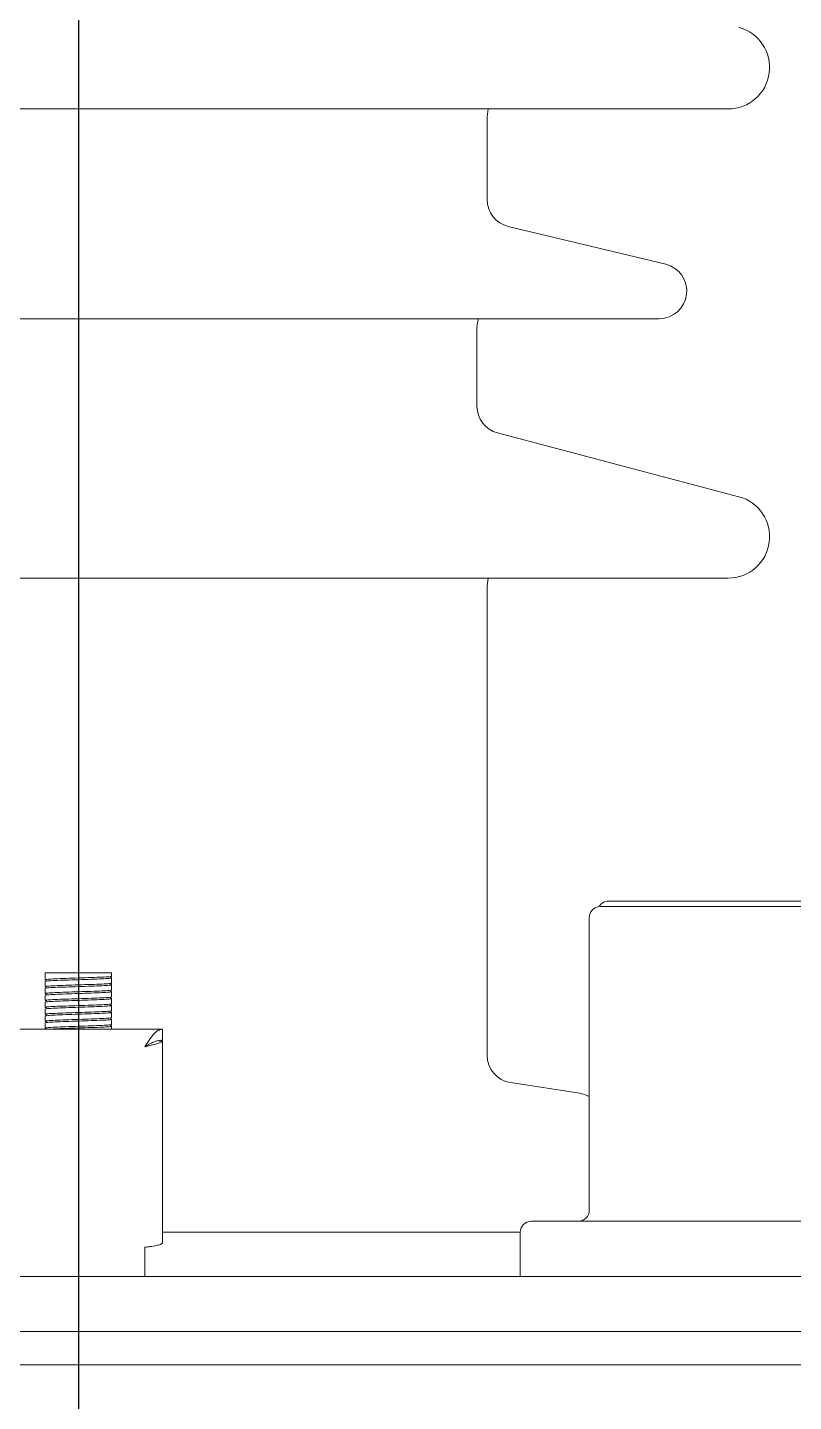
# Model space of a CAD drawing. Header units: millimetres. Extents: x 30710 to 48779, y -19256 to -8564.
# Drawn here: x 32861 to 32999.7, y -13517.6 to -13268.7 of the extents above; entities that cross this region are included whole.
import ezdxf

# ---------------------------------------------------------------- set-up
doc = ezdxf.new("R2010")
doc.units = ezdxf.units.MM
doc.header["$LTSCALE"] = 10
doc.layers.get('Defpoints').update_dxf_attribs({"lineweight": 25})
doc.layers.add('粗实线', color=4, linetype='Continuous', lineweight=18)

msp = doc.modelspace()

# ---------------------------------------------------------------- linework, layer by layer
at = {"layer": 'Defpoints'}
msp.add_line((32870.22, -8564.163), (32870.22, -19256.163), dxfattribs=at)
at = {"layer": '粗实线'}
for p, q in [((32752.552, -13283.44), (32987.887, -13283.44)), ((32944.229, -13299.872), (32944.229, -13284.872)), ((32976.555, -13311.578), (32948.061, -13304.733)), ((32765.052, -13321.44), (32975.387, -13321.44)), ((32942.387, -13337.301), (32942.387, -13323.097)), ((32989.804, -13353.689), (32946.109, -13342.135)), ((32752.552, -13368.44), (32987.887, -13368.44)), ((32944.22, -13454.881), (32944.229, -13369.871)), ((32964.72, -13427.94), (33025.72, -13427.94)), ((32966.22, -13426.94), (33024.22, -13426.94)), ((32962.72, -13429.94), (32962.72, -13482.94)), ((32864.22, -13439.94), (32864.22, -13440.249)), ((32864.22, -13439.94), (32876.22, -13439.94)), ((32864.22, -13440.249), (32864.22, -13441.19)), ((32876.22, -13440.565), (32876.22, -13439.94)), ((32876.22, -13441.815), (32876.22, -13440.874)), ((32864.22, -13441.499), (32864.22, -13442.44)), ((32864.22, -13442.749), (32864.22, -13443.69)), ((32876.22, -13443.065), (32876.22, -13442.124)), ((32876.22, -13444.315), (32876.22, -13443.374)), ((32864.22, -13443.999), (32864.22, -13444.94)), ((32864.22, -13445.249), (32864.22, -13446.19)), ((32876.22, -13445.565), (32876.22, -13444.624)), ((32876.22, -13446.815), (32876.22, -13445.874)), ((32864.22, -13446.499), (32864.22, -13447.44)), ((32864.22, -13447.749), (32864.22, -13448.69)), ((32876.22, -13448.065), (32876.22, -13447.124)), ((32876.22, -13449.315), (32876.22, -13448.374)), ((32855.02, -13450.152), (32885.42, -13450.152)), ((32864.22, -13448.999), (32864.22, -13449.94)), ((32876.22, -13450.152), (32876.22, -13449.624)), ((32885.42, -13450.152), (32885.42, -13452.152)), ((32884.593, -13452.252), (32885.42, -13452.252)), ((32885.42, -13452.252), (32885.42, -13488.85)), ((32960.98, -13461.749), (32948.459, -13459.823)), ((32952.22, -13484.94), (33038.22, -13484.94)), ((32950.22, -13486.94), (32885.42, -13486.94)), ((32950.22, -13486.94), (32950.22, -13494.94)), ((32882.22, -13494.94), (32882.22, -13489.661)), ((31865.22, -13494.94), (33875.22, -13494.94)), ((31865.22, -13504.94), (33875.22, -13504.94)), ((33870.22, -13510.94), (31870.22, -13510.94))]:
    msp.add_line(p, q, dxfattribs=at)
for points in [[(32944.229, -13284.872), (32944.325, -13283.896), (32944.438, -13283.44)], [(32942.387, -13323.097), (32942.483, -13322.122), (32942.67, -13321.44)], [(32944.229, -13369.871), (32944.325, -13368.896), (32944.438, -13368.44)]]:
    msp.add_lwpolyline(points, dxfattribs=at)
for centre, radius, start, end in [((32987.887, -13275.94), 7.5, 270, 75.18856), ((32949.229, -13299.872), 5, 180, 256.49205), ((32975.387, -13316.44), 5, 270, 76.49205), ((32947.387, -13337.301), 5, 180, 255.18856), ((32987.887, -13360.94), 7.5, 270, 75.18856), ((32964.72, -13429.94), 2, 96.90185, 180), ((32966.22, -13428.94), 2, 90, 150.47828), ((32949.22, -13454.881), 5, 179.99382, 261.25384), ((32960.22, -13466.691), 5, 59.99999, 81.25384), ((32960.72, -13482.94), 2, 270, 0), ((32952.22, -13486.94), 2, 90, 180)]:
    msp.add_arc(centre, radius, start, end, dxfattribs=at)
for points, knots in [([(32876.148, -13440.577), (32876.067, -13440.599), (32875.892, -13440.647), (32874.557, -13440.721), (32872.58, -13440.799), (32870.217, -13440.877), (32867.868, -13440.956), (32865.853, -13441.034), (32864.583, -13441.112), (32864.066, -13441.169), (32864.272, -13441.2), (32864.304, -13441.204)], [0, 0, 0, 0, 1.2641506, 2.764493, 4.2648353, 5.7651777, 7.26552, 8.7658624, 10.2662047, 11.7665471, 12.0431886, 12.0431886, 12.0431886, 12.0431886]), ([(32876.156, -13440.863), (32876.179, -13440.866), (32876.372, -13440.896), (32875.852, -13440.952), (32874.587, -13441.03), (32872.571, -13441.108), (32870.221, -13441.186), (32867.86, -13441.264), (32865.878, -13441.342), (32864.49, -13441.421), (32864.31, -13441.473), (32864.22, -13441.499)], [0, 0, 0, 0, 0.207761, 1.6938278, 3.1798946, 4.6659615, 6.1520283, 7.6380951, 9.1241619, 10.6102287, 12.0962955, 12.0962955, 12.0962955, 12.0962955]), ([(32864.235, -13441.204), (32864.267, -13441.222), (32864.331, -13441.259), (32864.395, -13441.296), (32864.426, -13441.314)], [0, 0, 0, 0, 0.11024401, 0.22048689, 0.22048689, 0.22048689, 0.22048689]), ([(32876.019, -13440.686), (32876.051, -13440.668), (32876.115, -13440.631), (32876.178, -13440.594), (32876.21, -13440.576)], [0, 0, 0, 0, 0.11046934, 0.22094307, 0.22094307, 0.22094307, 0.22094307]), ([(32876.21, -13440.863), (32876.178, -13440.845), (32876.115, -13440.808), (32876.051, -13440.771), (32876.019, -13440.753)], [0, 0, 0, 0, 0.11047373, 0.22094307, 0.22094307, 0.22094307, 0.22094307]), ([(32876.148, -13441.827), (32876.067, -13441.849), (32875.892, -13441.897), (32874.557, -13441.971), (32872.58, -13442.049), (32870.217, -13442.127), (32867.868, -13442.206), (32865.853, -13442.284), (32864.583, -13442.362), (32864.066, -13442.419), (32864.272, -13442.45), (32864.304, -13442.454)], [0, 0, 0, 0, 1.2641506, 2.764493, 4.2648353, 5.7651777, 7.26552, 8.7658624, 10.2662047, 11.7665471, 12.0431886, 12.0431886, 12.0431886, 12.0431886]), ([(32876.22, -13443.065), (32876.129, -13443.091), (32875.949, -13443.143), (32874.561, -13443.221), (32872.579, -13443.299), (32870.218, -13443.377), (32867.868, -13443.456), (32865.853, -13443.534), (32864.583, -13443.612), (32864.066, -13443.669), (32864.272, -13443.7), (32864.304, -13443.704)], [0, 0, 0, 0, 1.4804192, 2.9608384, 4.4412576, 5.9216768, 7.402096, 8.8825152, 10.3629343, 11.8433535, 12.1163216, 12.1163216, 12.1163216, 12.1163216]), ([(32876.156, -13442.113), (32876.179, -13442.116), (32876.372, -13442.146), (32875.852, -13442.202), (32874.587, -13442.28), (32872.571, -13442.358), (32870.221, -13442.436), (32867.86, -13442.514), (32865.878, -13442.592), (32864.49, -13442.671), (32864.31, -13442.723), (32864.22, -13442.749)], [0, 0, 0, 0, 0.207761, 1.6938278, 3.1798946, 4.6659615, 6.1520283, 7.6380951, 9.1241619, 10.6102287, 12.0962955, 12.0962955, 12.0962955, 12.0962955]), ([(32876.156, -13443.363), (32876.179, -13443.366), (32876.372, -13443.396), (32875.852, -13443.452), (32874.587, -13443.53), (32872.571, -13443.608), (32870.221, -13443.686), (32867.86, -13443.764), (32865.878, -13443.842), (32864.49, -13443.921), (32864.31, -13443.973), (32864.22, -13443.999)], [0, 0, 0, 0, 0.207761, 1.6938278, 3.1798946, 4.6659615, 6.1520283, 7.6380951, 9.1241619, 10.6102287, 12.0962955, 12.0962955, 12.0962955, 12.0962955]), ([(32864.235, -13442.454), (32864.267, -13442.472), (32864.331, -13442.509), (32864.395, -13442.546), (32864.426, -13442.564)], [0, 0, 0, 0, 0.11024401, 0.22048689, 0.22048689, 0.22048689, 0.22048689]), ([(32864.235, -13443.704), (32864.267, -13443.722), (32864.331, -13443.759), (32864.395, -13443.796), (32864.426, -13443.814)], [0, 0, 0, 0, 0.11024401, 0.22048689, 0.22048689, 0.22048689, 0.22048689]), ([(32876.019, -13441.936), (32876.051, -13441.918), (32876.115, -13441.881), (32876.178, -13441.844), (32876.21, -13441.826)], [0, 0, 0, 0, 0.11046934, 0.22094307, 0.22094307, 0.22094307, 0.22094307]), ([(32876.21, -13442.113), (32876.178, -13442.095), (32876.115, -13442.058), (32876.051, -13442.021), (32876.019, -13442.003)], [0, 0, 0, 0, 0.11047373, 0.22094307, 0.22094307, 0.22094307, 0.22094307]), ([(32876.019, -13443.186), (32876.051, -13443.168), (32876.115, -13443.131), (32876.178, -13443.094), (32876.21, -13443.076)], [0, 0, 0, 0, 0.11046934, 0.22094307, 0.22094307, 0.22094307, 0.22094307]), ([(32876.21, -13443.363), (32876.178, -13443.345), (32876.115, -13443.308), (32876.051, -13443.271), (32876.019, -13443.253)], [0, 0, 0, 0, 0.11047373, 0.22094307, 0.22094307, 0.22094307, 0.22094307]), ([(32876.148, -13444.327), (32876.067, -13444.349), (32875.892, -13444.397), (32874.557, -13444.471), (32872.58, -13444.549), (32870.217, -13444.627), (32867.868, -13444.706), (32865.853, -13444.784), (32864.583, -13444.862), (32864.066, -13444.919), (32864.272, -13444.95), (32864.304, -13444.954)], [0, 0, 0, 0, 1.2641506, 2.764493, 4.2648353, 5.7651777, 7.26552, 8.7658624, 10.2662047, 11.7665471, 12.0431886, 12.0431886, 12.0431886, 12.0431886]), ([(32876.22, -13445.565), (32876.129, -13445.591), (32875.949, -13445.643), (32874.561, -13445.721), (32872.579, -13445.799), (32870.218, -13445.877), (32867.868, -13445.956), (32865.853, -13446.034), (32864.583, -13446.112), (32864.066, -13446.169), (32864.272, -13446.2), (32864.304, -13446.204)], [0, 0, 0, 0, 1.4804192, 2.9608384, 4.4412576, 5.9216768, 7.402096, 8.8825152, 10.3629343, 11.8433535, 12.1163216, 12.1163216, 12.1163216, 12.1163216]), ([(32876.156, -13444.613), (32876.179, -13444.616), (32876.372, -13444.646), (32875.852, -13444.702), (32874.587, -13444.78), (32872.571, -13444.858), (32870.221, -13444.936), (32867.86, -13445.014), (32865.878, -13445.092), (32864.49, -13445.171), (32864.31, -13445.223), (32864.22, -13445.249)], [0, 0, 0, 0, 0.207761, 1.6938278, 3.1798946, 4.6659615, 6.1520283, 7.6380951, 9.1241619, 10.6102287, 12.0962955, 12.0962955, 12.0962955, 12.0962955]), ([(32876.156, -13445.863), (32876.179, -13445.866), (32876.372, -13445.896), (32875.852, -13445.952), (32874.587, -13446.03), (32872.571, -13446.108), (32870.221, -13446.186), (32867.86, -13446.264), (32865.878, -13446.342), (32864.49, -13446.421), (32864.31, -13446.473), (32864.22, -13446.499)], [0, 0, 0, 0, 0.207761, 1.6938278, 3.1798946, 4.6659615, 6.1520283, 7.6380951, 9.1241619, 10.6102287, 12.0962955, 12.0962955, 12.0962955, 12.0962955]), ([(32864.235, -13444.954), (32864.267, -13444.972), (32864.331, -13445.009), (32864.395, -13445.046), (32864.426, -13445.064)], [0, 0, 0, 0, 0.11024401, 0.22048689, 0.22048689, 0.22048689, 0.22048689]), ([(32864.235, -13446.204), (32864.267, -13446.222), (32864.331, -13446.259), (32864.395, -13446.296), (32864.426, -13446.314)], [0, 0, 0, 0, 0.11024401, 0.22048689, 0.22048689, 0.22048689, 0.22048689]), ([(32876.019, -13444.436), (32876.051, -13444.418), (32876.115, -13444.381), (32876.178, -13444.344), (32876.21, -13444.326)], [0, 0, 0, 0, 0.11046934, 0.22094307, 0.22094307, 0.22094307, 0.22094307]), ([(32876.21, -13444.613), (32876.178, -13444.595), (32876.115, -13444.558), (32876.051, -13444.521), (32876.019, -13444.503)], [0, 0, 0, 0, 0.11047373, 0.22094307, 0.22094307, 0.22094307, 0.22094307]), ([(32876.019, -13445.686), (32876.051, -13445.668), (32876.115, -13445.631), (32876.178, -13445.594), (32876.21, -13445.576)], [0, 0, 0, 0, 0.11046934, 0.22094307, 0.22094307, 0.22094307, 0.22094307]), ([(32876.21, -13445.863), (32876.178, -13445.845), (32876.115, -13445.808), (32876.051, -13445.771), (32876.019, -13445.753)], [0, 0, 0, 0, 0.11047373, 0.22094307, 0.22094307, 0.22094307, 0.22094307]), ([(32876.148, -13446.827), (32876.067, -13446.849), (32875.892, -13446.897), (32874.557, -13446.971), (32872.58, -13447.049), (32870.217, -13447.127), (32867.868, -13447.206), (32865.853, -13447.284), (32864.583, -13447.362), (32864.066, -13447.419), (32864.272, -13447.45), (32864.304, -13447.454)], [0, 0, 0, 0, 1.2641506, 2.764493, 4.2648353, 5.7651777, 7.26552, 8.7658624, 10.2662047, 11.7665471, 12.0431886, 12.0431886, 12.0431886, 12.0431886]), ([(32876.148, -13448.077), (32876.067, -13448.099), (32875.892, -13448.147), (32874.557, -13448.221), (32872.58, -13448.299), (32870.217, -13448.377), (32867.868, -13448.456), (32865.853, -13448.534), (32864.583, -13448.612), (32864.066, -13448.669), (32864.272, -13448.7), (32864.304, -13448.704)], [0, 0, 0, 0, 1.2641506, 2.764493, 4.2648353, 5.7651777, 7.26552, 8.7658624, 10.2662047, 11.7665471, 12.0431886, 12.0431886, 12.0431886, 12.0431886]), ([(32876.156, -13447.113), (32876.179, -13447.116), (32876.372, -13447.146), (32875.852, -13447.202), (32874.587, -13447.28), (32872.571, -13447.358), (32870.221, -13447.436), (32867.86, -13447.514), (32865.878, -13447.592), (32864.49, -13447.671), (32864.31, -13447.723), (32864.22, -13447.749)], [0, 0, 0, 0, 0.207761, 1.6938278, 3.1798946, 4.6659615, 6.1520283, 7.6380951, 9.1241619, 10.6102287, 12.0962955, 12.0962955, 12.0962955, 12.0962955]), ([(32876.156, -13448.363), (32876.179, -13448.366), (32876.372, -13448.396), (32875.852, -13448.452), (32874.587, -13448.53), (32872.571, -13448.608), (32870.221, -13448.686), (32867.86, -13448.764), (32865.878, -13448.842), (32864.49, -13448.921), (32864.31, -13448.973), (32864.22, -13448.999)], [0, 0, 0, 0, 0.207761, 1.6938278, 3.1798946, 4.6659615, 6.1520283, 7.6380951, 9.1241619, 10.6102287, 12.0962955, 12.0962955, 12.0962955, 12.0962955]), ([(32864.235, -13447.454), (32864.267, -13447.472), (32864.331, -13447.509), (32864.395, -13447.546), (32864.426, -13447.564)], [0, 0, 0, 0, 0.11024401, 0.22048689, 0.22048689, 0.22048689, 0.22048689]), ([(32864.235, -13448.704), (32864.267, -13448.722), (32864.331, -13448.759), (32864.395, -13448.796), (32864.426, -13448.814)], [0, 0, 0, 0, 0.11024401, 0.22048689, 0.22048689, 0.22048689, 0.22048689]), ([(32876.019, -13446.936), (32876.051, -13446.918), (32876.115, -13446.881), (32876.178, -13446.844), (32876.21, -13446.826)], [0, 0, 0, 0, 0.11046934, 0.22094307, 0.22094307, 0.22094307, 0.22094307]), ([(32876.21, -13447.113), (32876.178, -13447.095), (32876.115, -13447.058), (32876.051, -13447.021), (32876.019, -13447.003)], [0, 0, 0, 0, 0.11047373, 0.22094307, 0.22094307, 0.22094307, 0.22094307]), ([(32876.019, -13448.186), (32876.051, -13448.168), (32876.115, -13448.131), (32876.178, -13448.094), (32876.21, -13448.076)], [0, 0, 0, 0, 0.11046934, 0.22094307, 0.22094307, 0.22094307, 0.22094307]), ([(32876.21, -13448.363), (32876.178, -13448.345), (32876.115, -13448.308), (32876.051, -13448.271), (32876.019, -13448.253)], [0, 0, 0, 0, 0.11047373, 0.22094307, 0.22094307, 0.22094307, 0.22094307]), ([(32876.22, -13449.315), (32876.129, -13449.341), (32875.949, -13449.393), (32874.561, -13449.471), (32872.579, -13449.549), (32870.218, -13449.627), (32867.868, -13449.706), (32865.853, -13449.784), (32864.583, -13449.862), (32864.066, -13449.919), (32864.272, -13449.95), (32864.304, -13449.954)], [0, 0, 0, 0, 1.4804192, 2.9608384, 4.4412576, 5.9216768, 7.402096, 8.8825152, 10.3629343, 11.8433535, 12.1163216, 12.1163216, 12.1163216, 12.1163216]), ([(32864.235, -13449.954), (32864.267, -13449.972), (32864.331, -13450.009), (32864.395, -13450.046), (32864.426, -13450.064)], [0, 0, 0, 0, 0.11024401, 0.22048689, 0.22048689, 0.22048689, 0.22048689]), ([(32876.156, -13449.613), (32876.179, -13449.616), (32876.372, -13449.646), (32875.852, -13449.702), (32874.587, -13449.78), (32872.573, -13449.858), (32870.216, -13449.936), (32867.879, -13450.014), (32865.967, -13450.086), (32865.278, -13450.132), (32864.978, -13450.152)], [0, 0, 0, 0, 0.2293054, 1.869474, 3.5096427, 5.1498114, 6.7899801, 8.4301487, 10.0703174, 11.3298611, 11.3298611, 11.3298611, 11.3298611]), ([(32876.019, -13449.436), (32876.051, -13449.418), (32876.115, -13449.381), (32876.178, -13449.344), (32876.21, -13449.326)], [0, 0, 0, 0, 0.11046934, 0.22094307, 0.22094307, 0.22094307, 0.22094307]), ([(32876.21, -13449.613), (32876.178, -13449.595), (32876.115, -13449.558), (32876.051, -13449.521), (32876.019, -13449.503)], [0, 0, 0, 0, 0.11047373, 0.22094307, 0.22094307, 0.22094307, 0.22094307]), ([(32882.22, -13453.352), (32882.553, -13453.279), (32883.254, -13453.126), (32884.217, -13452.892), (32884.969, -13452.65), (32885.364, -13452.436), (32885.404, -13452.304), (32885.42, -13452.252)], [0, 0, 0, 0, 0.6882403, 1.4477398, 2.207261, 2.9667815, 3.4560169, 3.4560169, 3.4560169, 3.4560169]), ([(32885.42, -13488.85), (32885.403, -13488.899), (32885.37, -13488.995), (32885.118, -13489.129), (32884.756, -13489.25), (32884.172, -13489.389), (32883.319, -13489.537), (32882.571, -13489.621), (32882.22, -13489.661)], [0, 0, 0, 0, 0.5053115, 0.9869551, 1.4449553, 1.8793433, 2.674073, 3.3759804, 3.3759804, 3.3759804, 3.3759804])]:
    msp.add_open_spline(points, degree=3, knots=knots, dxfattribs=at)
for points in [[(32885.42, -13450.152), (32885.153, -13450.201), (32884.62, -13450.297), (32883.82, -13451.037), (32883.02, -13452.094), (32882.486, -13452.933), (32882.22, -13453.352)], [(32885.42, -13452.152), (32885.153, -13452.17), (32884.62, -13452.207), (32883.82, -13452.484), (32883.02, -13452.881), (32882.486, -13453.195), (32882.22, -13453.352)]]:
    msp.add_open_spline(points, degree=3, dxfattribs=at)

doc.saveas('drawing.dxf')
